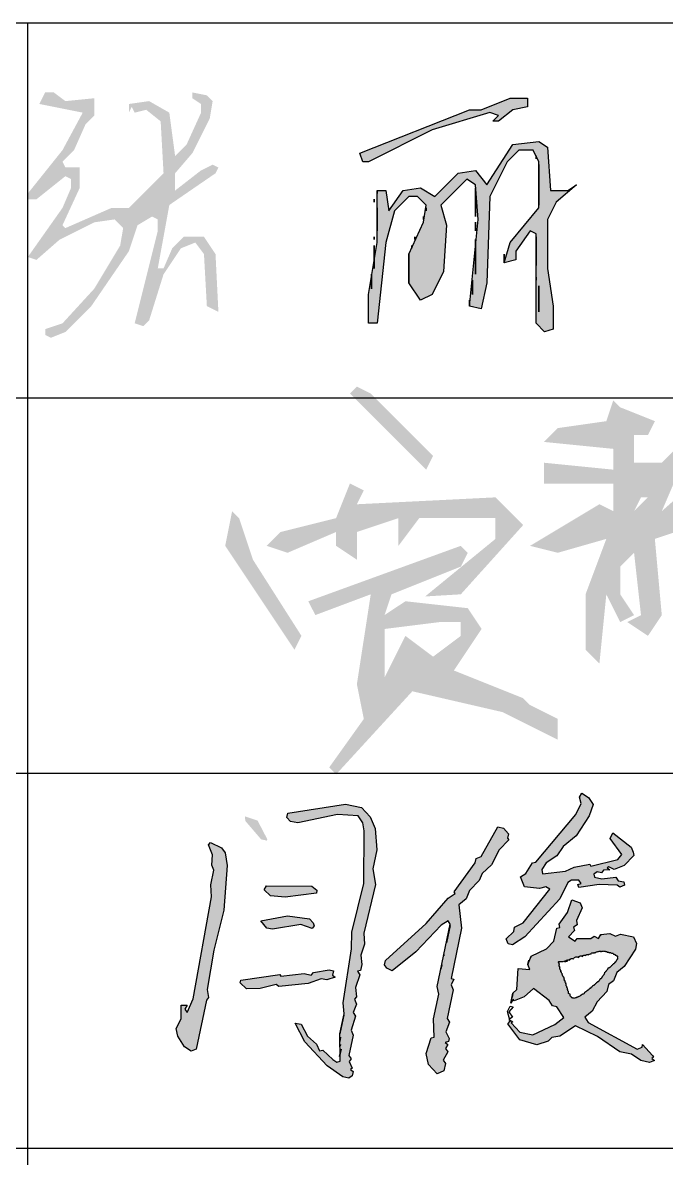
# Model space of a CAD drawing. Extents: x 5109802 to 7068445, y -422737 to 2032183.
# Drawn here: x 5151698 to 5152813, y -317995 to -316027 of the extents above; entities that cross this region are included whole.
import ezdxf

# ---------------------------------------------------------------- set-up
doc = ezdxf.new("R2010")
doc.units = 0
doc.header["$LTSCALE"] = 1000
doc.header["$MEASUREMENT"] = 0
doc.layers.get('0').update_dxf_attribs({"linetype": 'CONTINUOUS'})

msp = doc.modelspace()

# ---------------------------------------------------------------- hatches: boundary and pattern name
at = {"linetype": 'Continuous'}
h = msp.add_hatch(color=0, dxfattribs=at)
h.paths.add_polyline_path([(5151822.2, -316187.9), (5151822.2, -316157.9), (5151772.2, -316162.9), (5151752.2, -316147.9), (5151737.2, -316147.9), (5151727.2, -316167.9), (5151802.2, -316182.9), (5151767.2, -316247.9), (5151707.2, -316322.9), (5151707.2, -316332.9), (5151722.2, -316332.9), (5151772.2, -316292.9), (5151782.2, -316297.9), (5151782.2, -316312.9), (5151767.2, -316347.9), (5151707.2, -316432.9), (5151722.2, -316437.9), (5151762.2, -316402.9), (5151822.2, -316372.9), (5151857.2, -316367.9), (5151872.2, -316382.9), (5151867.2, -316412.9), (5151822.2, -316487.9), (5151767.2, -316547.9), (5151737.2, -316557.9), (5151737.2, -316567.9), (5151747.2, -316572.9), (5151772.2, -316562.9), (5151817.2, -316517.9), (5151882.2, -316422.9), (5151897.2, -316377.9), (5151922.2, -316362.9), (5151932.2, -316367.9), (5151932.2, -316387.9), (5151892.2, -316547.9), (5151907.2, -316552.9), (5151917.2, -316542.9), (5151942.2, -316462.9), (5151972.2, -316417.9), (5151997.2, -316407.9), (5152012.2, -316427.9), (5152017.2, -316517.9), (5152037.2, -316527.9), (5152032.2, -316427.9), (5152012.2, -316397.9), (5151977.2, -316397.9), (5151957.2, -316417.9), (5151942.2, -316452.9), (5151932.2, -316452.9), (5151952.2, -316342.9), (5152032.2, -316287.9), (5152037.2, -316277.9), (5152027.2, -316272.9), (5152007.2, -316282.9), (5151962.2, -316317.9), (5151962.2, -316287.9), (5151992.2, -316252.9), (5152022.2, -316192.9), (5152027.2, -316162.9), (5152017.2, -316152.9), (5151992.2, -316147.9), (5151992.2, -316157.9), (5152007.2, -316167.9), (5152007.2, -316182.9), (5151982.2, -316237.9), (5151962.2, -316257.9), (5151952.2, -316182.9), (5151917.2, -316162.9), (5151882.2, -316167.9), (5151882.2, -316182.9), (5151887.2, -316172.9), (5151892.2, -316182.9), (5151912.2, -316177.9), (5151937.2, -316197.9), (5151942.2, -316287.9), (5151882.2, -316347.9), (5151852.2, -316347.9), (5151772.2, -316382.9), (5151767.2, -316377.9), (5151797.2, -316312.9), (5151797.2, -316277.9), (5151772.2, -316277.9), (5151767.2, -316267.9), (5151787.2, -316247.9), (5151807.2, -316202.9)])
h.paths.add_polyline_path([(5152407.2, -316212.9), (5152507.2, -316182.9), (5152522.2, -316187.9), (5152512.2, -316197.9), (5152522.2, -316197.9), (5152547.2, -316177.9), (5152572.2, -316172.9), (5152572.2, -316157.9), (5152542.2, -316157.9), (5152492.2, -316177.9), (5152472.2, -316177.9), (5152282.2, -316252.9), (5152287.2, -316267.9), (5152297.2, -316267.9)])
h.paths.add_polyline_path([(5152342.2, -316352.9), (5152367.2, -316327.9), (5152382.2, -316327.9), (5152397.2, -316342.9), (5152392.2, -316372.9), (5152367.2, -316427.9), (5152367.2, -316477.9), (5152387.2, -316507.9), (5152407.2, -316497.9), (5152427.2, -316457.9), (5152432.2, -316377.9), (5152422.2, -316342.9), (5152467.2, -316297.9), (5152482.2, -316307.9), (5152487.2, -316367.9), (5152472.2, -316517.9), (5152492.2, -316522.9), (5152502.2, -316477.9), (5152507.2, -316327.9), (5152537.2, -316267.9), (5152557.2, -316247.9), (5152582.2, -316247.9), (5152592.2, -316267.9), (5152592.2, -316347.9), (5152542.2, -316407.9), (5152532.2, -316442.9), (5152552.2, -316437.9), (5152552.2, -316422.9), (5152577.2, -316387.9), (5152587.2, -316392.9), (5152587.2, -316547.9), (5152602.2, -316562.9), (5152617.2, -316557.9), (5152617.2, -316517.9), (5152607.2, -316452.9), (5152607.2, -316367.9), (5152622.2, -316337.9), (5152657.2, -316307.9), (5152642.2, -316317.9), (5152612.2, -316317.9), (5152607.2, -316242.9), (5152592.2, -316232.9), (5152547.2, -316237.9), (5152502.2, -316307.9), (5152482.2, -316282.9), (5152452.2, -316287.9), (5152412.2, -316327.9), (5152387.2, -316312.9), (5152357.2, -316317.9), (5152332.2, -316352.9), (5152327.2, -316317.9), (5152312.2, -316317.9), (5152312.2, -316322.9), (5152312.2, -316407.9), (5152297.2, -316497.9), (5152297.2, -316547.9), (5152312.2, -316547.9), (5152327.2, -316407.9)])
h.paths.add_polyline_path([(5153057.2, -316162.9), (5153092.2, -316152.9), (5153097.2, -316157.9), (5153077.2, -316192.9), (5153087.2, -316187.9), (5153147.2, -316127.9), (5153267.2, -316087.9), (5153272.2, -316077.9), (5153252.2, -316072.9), (5153242.2, -316082.9), (5153207.2, -316087.9), (5153152.2, -316112.9), (5153142.2, -316102.9), (5153162.2, -316062.9), (5153162.2, -316047.9), (5153152.2, -316042.9), (5153117.2, -316122.9), (5153037.2, -316162.9), (5153022.2, -316157.9), (5153012.2, -316112.9), (5152997.2, -316107.9), (5152997.2, -316142.9), (5153007.2, -316172.9), (5152942.2, -316202.9), (5152972.2, -316207.9), (5152982.2, -316197.9), (5153007.2, -316192.9), (5153027.2, -316222.9), (5153062.2, -316232.9), (5153017.2, -316282.9), (5153012.2, -316297.9), (5152897.2, -316402.9), (5152892.2, -316422.9), (5152932.2, -316427.9), (5152982.2, -316402.9), (5153037.2, -316362.9), (5153047.2, -316372.9), (5153047.2, -316402.9), (5152972.2, -316482.9), (5152972.2, -316492.9), (5153002.2, -316482.9), (5153057.2, -316487.9), (5153067.2, -316477.9), (5153067.2, -316407.9), (5153122.2, -316367.9), (5153147.2, -316367.9), (5153157.2, -316377.9), (5153157.2, -316397.9), (5153172.2, -316397.9), (5153182.2, -316377.9), (5153167.2, -316352.9), (5153107.2, -316357.9), (5153082.2, -316377.9), (5153067.2, -316377.9), (5153062.2, -316357.9), (5153107.2, -316327.9), (5153102.2, -316302.9), (5153092.2, -316292.9), (5153092.2, -316317.9), (5153082.2, -316327.9), (5153067.2, -316322.9), (5153067.2, -316287.9), (5153082.2, -316282.9), (5153062.2, -316257.9), (5153072.2, -316247.9), (5153072.2, -316232.9), (5153062.2, -316227.9), (5153067.2, -316212.9), (5153047.2, -316217.9), (5153027.2, -316187.9)])
h.paths.add_polyline_path([(5153247.2, -316232.9), (5153237.2, -316207.9), (5153242.2, -316182.9), (5153227.2, -316167.9), (5153222.2, -316212.9), (5153242.2, -316352.9), (5153237.2, -316402.9), (5153247.2, -316452.9), (5153247.2, -316562.9), (5153237.2, -316572.9), (5153202.2, -316577.9), (5153212.2, -316587.9), (5153262.2, -316587.9), (5153267.2, -316527.9), (5153267.2, -316492.9)])
h = msp.add_hatch(color=0)
h.dxf.hatch_style = 1
h.paths.add_polyline_path([(5152301, -316669.4), (5152277, -316657.4), (5152265, -316669.4), (5152397, -316801.4), (5152409, -316777.4)])
h = msp.add_hatch(color=0)
h.dxf.hatch_style = 1
h.paths.add_polyline_path([(5152793, -316717.4), (5152733, -316693.4), (5152721, -316681.4), (5152709, -316717.4), (5152625, -316729.4), (5152601, -316753.4), (5152721, -316765.4), (5152721, -316801.4), (5152601, -316789.4), (5152601, -316825.4), (5152721, -316825.4), (5152721, -316873.4), (5152697, -316861.4), (5152577, -316933.4), (5152625, -316945.4), (5152709, -316921.4), (5152673, -317017.4), (5152673, -317113.4), (5152697, -317137.4), (5152709, -317017.4), (5152733, -317065.4), (5152757, -317053.4), (5152733, -317017.4), (5152733, -316969.4), (5152757, -316945.4), (5152769, -317053.4), (5152745, -317065.4), (5152781, -317089.4), (5152805, -317053.4), (5152793, -316921.4), (5152865, -316897.4), (5152889, -316921.4), (5152913, -316909.4), (5152841, -316981.4), (5152865, -317005.4), (5152901, -316981.4), (5152913, -317125.4), (5152901, -317149.4), (5152877, -317101.4), (5152865, -317149.4), (5152901, -317197.4), (5152937, -317185.4), (5152937, -316993.4), (5152961, -316993.4), (5153009, -316945.4), (5153057, -316849.4), (5153165, -316825.4), (5153165, -316849.4), (5153129, -316837.4), (5153045, -316981.4), (5153069, -316993.4), (5153105, -316933.4), (5153153, -316897.4), (5153165, -317005.4), (5153213, -317005.4), (5153201, -316897.4), (5153249, -316909.4), (5153273, -316885.4), (5153309, -316885.4), (5153309, -316837.4), (5153261, -316753.4), (5153261, -316849.4), (5153249, -316873.4), (5153201, -316861.4), (5153201, -316813.4), (5153237, -316777.4), (5153225, -316753.4), (5153093, -316813.4), (5153021, -316777.4), (5152985, -316777.4), (5152925, -316813.4), (5152949, -316765.4), (5152877, -316753.4), (5152877, -316717.4), (5152805, -316789.4), (5152757, -316789.4), (5152757, -316741.4), (5152781, -316741.4)])
h.paths.add_polyline_path([(5152769, -316849.4), (5152781, -316849.4), (5152757, -316873.4)], flags=16)
h.paths.add_polyline_path([(5152841, -316789.4), (5152877, -316777.4), (5152913, -316777.4), (5152805, -316873.4)], flags=16)
h.paths.add_polyline_path([(5152901, -316873.4), (5152985, -316813.4), (5153021, -316813.4), (5153021, -316849.4), (5152949, -316969.4), (5152937, -316957.4), (5152973, -316909.4), (5152961, -316861.4)], flags=16)
h = msp.add_hatch(color=0)
h.dxf.hatch_style = 1
h.paths.add_polyline_path([(5152097, -316957.4), (5152073, -316885.4), (5152061, -316873.4), (5152049, -316933.4), (5152169, -317113.4), (5152181, -317089.4)])
h.paths.add_polyline_path([(5152241, -316909.4), (5152241, -316933.4), (5152277, -316957.4), (5152277, -316909.4), (5152349, -316885.4), (5152349, -316933.4), (5152385, -316885.4), (5152517, -316885.4), (5152517, -316921.4), (5152395.2, -317021.1), (5152457, -317017.4), (5152565, -316897.4), (5152517, -316849.4), (5152277, -316861.4), (5152289, -316837.4), (5152265, -316825.4), (5152241, -316885.4), (5152145, -316909.4), (5152121, -316933.4), (5152157, -316945.4)])
h.paths.add_polyline_path([(5152457, -316969.4), (5152469, -316945.4), (5152457, -316933.4), (5152193, -317029.4), (5152205, -317053.4), (5152301, -317017.4), (5152277, -317173.4), (5152289, -317233.4), (5152229, -317317.4), (5152241, -317329.4), (5152373, -317185.4), (5152529, -317221.4), (5152625, -317269.4), (5152625, -317233.4), (5152577, -317209.4), (5152565, -317197.4), (5152445, -317149.4), (5152493, -317077.4), (5152469, -317041.4), (5152361, -317029.4), (5152325, -317053.4), (5152337, -317017.4)])
h.paths.add_polyline_path([(5152325, -317077.4), (5152421, -317065.4), (5152457, -317065.4), (5152457, -317089.4), (5152409, -317125.4), (5152361, -317089.4), (5152325, -317161.4)], flags=16)
h = msp.add_hatch(color=256, dxfattribs=at)
h.paths.add_polyline_path([(5152052.1, -317487.1), (5152048.8, -317465.5), (5152042.8, -317456.4), (5152023.8, -317447.2), (5152020.3, -317451.7), (5152027.2, -317468.9), (5152026, -317486.9), (5152029.4, -317495.5), (5152024.2, -317520.5), (5152025, -317541.6), (5151993.4, -317718.1), (5151983.1, -317742.1), (5151979.2, -317736), (5151983.2, -317729), (5151972.7, -317729.5), (5151973, -317753.1), (5151964.3, -317769.6), (5151966.7, -317783.1), (5151978.6, -317801.3), (5151990.1, -317808.9), (5151998.6, -317805.5), (5152016.4, -317720.3), (5152020, -317715.8), (5152017.6, -317702.2), (5152029.2, -317634.1), (5152046.4, -317564.4)])
h.paths.add_polyline_path([(5152105, -317409.3), (5152083, -317402.1), (5152083.9, -317410.1), (5152111.2, -317442), (5152121.3, -317444.1), (5152121.8, -317441.6)])
h.paths.add_polyline_path([(5152243.2, -317398.9), (5152279.3, -317401.3), (5152287.2, -317413.4), (5152289.6, -317427), (5152288.8, -317518.3), (5152268.5, -317603), (5152267.7, -317631.6), (5152253.4, -317725.4), (5152254.7, -317744), (5152247.4, -317779), (5152248, -317826.2), (5152242.4, -317827.7), (5152235.5, -317823.6), (5152218, -317806.9), (5152212.5, -317808.4), (5152207.1, -317796.8), (5152191.6, -317783.1), (5152180.3, -317762.4), (5152170.2, -317760.3), (5152187, -317792.6), (5152225.3, -317834.6), (5152252.8, -317853.4), (5152262.8, -317855.5), (5152268.9, -317851.5), (5152270.4, -317844), (5152265.9, -317840.5), (5152269, -317838.5), (5152263.5, -317826.9), (5152267.1, -317822.4), (5152263.1, -317816.3), (5152270.5, -317781.3), (5152267, -317772.7), (5152274.8, -317748.2), (5152270.8, -317742.1), (5152276.5, -317727.6), (5152273, -317719), (5152276.6, -317714.5), (5152274.7, -317698.4), (5152281.9, -317676.4), (5152278, -317670.4), (5152283.5, -317668.9), (5152285.6, -317658.9), (5152283.7, -317642.8), (5152290.4, -317623.3), (5152289.1, -317604.7), (5152309.4, -317520), (5152304.6, -317492.9), (5152311.4, -317460.3), (5152308.7, -317423.1), (5152299.9, -317402.9), (5152284.9, -317386.7), (5152257.4, -317381), (5152157.3, -317396.7), (5152155.8, -317404.2), (5152162.2, -317410.8), (5152174.8, -317413.4)])
h.paths.add_polyline_path([(5152198.9, -317523.1), (5152120.6, -317522.4), (5152116.5, -317529.4), (5152127.5, -317539.5), (5152153, -317542.2), (5152206.8, -317535.2), (5152207.9, -317530.2)])
h.paths.add_polyline_path([(5152201.4, -317586.3), (5152194.9, -317579.8), (5152156.8, -317574.4), (5152110.5, -317583), (5152121, -317595.7), (5152131, -317597.8), (5152179.7, -317589.7), (5152199.3, -317596.4), (5152202.8, -317591.9)])
h.paths.add_polyline_path([(5152215.1, -317683.4), (5152225.1, -317685.5), (5152239.2, -317680.6), (5152234.7, -317677), (5152236.3, -317669.5), (5152228.8, -317667.9), (5152201.6, -317672.7), (5152198.1, -317677.2), (5152185.5, -317674.6), (5152145.3, -317679.2), (5152143.3, -317676.2), (5152076, -317685.7), (5152074.9, -317690.7), (5152085.9, -317700.8), (5152109.5, -317700.5), (5152137.2, -317693.2), (5152141.7, -317696.8), (5152192.4, -317691.7)])
h.paths.add_polyline_path([(5152488.7, -317513), (5152493.8, -317501), (5152510, -317486.1), (5152523.3, -317460.1), (5152540, -317442.7), (5152538, -317439.7), (5152539.6, -317432.1), (5152531.1, -317422.5), (5152521.1, -317420.4), (5152492.1, -317471.9), (5152483.5, -317475.3), (5152481.9, -317482.8), (5152445.3, -317532.7), (5152447.3, -317535.8), (5152435.2, -317543.7), (5152397.2, -317588), (5152326.3, -317651.7), (5152324.7, -317659.2), (5152328.7, -317665.3), (5152338.2, -317669.9), (5152379.2, -317636.6), (5152422.7, -317590.8), (5152434.9, -317582.9), (5152438.8, -317588.9), (5152416.3, -317696.7), (5152418.7, -317710.2), (5152409.8, -317752.8), (5152411, -317784.5), (5152405.5, -317785.9), (5152397.2, -317813), (5152401.1, -317832.1), (5152416, -317848.3), (5152427.6, -317842.9), (5152430.2, -317830.3), (5152426.2, -317824.3), (5152434.4, -317810.3), (5152430.4, -317804.2), (5152434.5, -317797.2), (5152430, -317793.7), (5152435.6, -317792.2), (5152436.6, -317787.2), (5152431.2, -317775.6), (5152437.4, -317758.6), (5152433.4, -317752.5), (5152443.9, -317702.4), (5152440.4, -317693.9), (5152445, -317684.4), (5152440, -317683.3), (5152458.3, -317595.6), (5152453.7, -317555.4), (5152466.3, -317545), (5152472, -317530.5)])
h.paths.add_polyline_path([(5152634.3, -317454.6), (5152656.6, -317435.7), (5152679.4, -317401.2), (5152686.1, -317381.7), (5152678.2, -317369.6), (5152666.7, -317361.9), (5152662.7, -317368.9), (5152665.6, -317380), (5152656.4, -317399), (5152586.9, -317481.3), (5152581.3, -317482.7), (5152569.6, -317501.2), (5152560.5, -317507.1), (5152567.4, -317524.3), (5152593, -317527), (5152604.1, -317524.1), (5152611.1, -317528.2), (5152564.9, -317586.5), (5152550.2, -317593.9), (5152548.7, -317601.4), (5152535.5, -317614.4), (5152538.9, -317622.9), (5152546.5, -317624.5), (5152567.7, -317610.6), (5152628.5, -317544.9), (5152642.3, -317516.4), (5152648.4, -317512.4), (5152661.4, -317512.5), (5152665.4, -317518.6), (5152659.8, -317520), (5152661.3, -317525.6), (5152696.5, -317519.9), (5152727.6, -317521.1), (5152732.1, -317524.7), (5152740.7, -317521.2), (5152739.2, -317515.7), (5152729.2, -317513.6), (5152725.2, -317507.6), (5152701.1, -317510.4), (5152688.6, -317507.7), (5152687.1, -317502.2), (5152693.2, -317498.2), (5152700.7, -317499.8), (5152704.2, -317495.3), (5152714.8, -317494.9), (5152710.3, -317491.4), (5152713.3, -317489.4), (5152722.8, -317494), (5152740, -317487.1), (5152756.7, -317469.7), (5152755.2, -317464.1), (5152751.8, -317455.6), (5152720.4, -317430.7), (5152715.8, -317440.2), (5152736.1, -317468), (5152729, -317477), (5152682.2, -317488.1), (5152680.2, -317485.1), (5152653.1, -317489.9), (5152638.4, -317497.3), (5152598.2, -317501.9), (5152597.3, -317493.9), (5152604.9, -317482.4), (5152623.1, -317470.5)])
h.paths.add_polyline_path([(5152657.3, -317582.3), (5152667, -317560.8), (5152663.6, -317552.2), (5152649.1, -317546.6), (5152641.8, -317568.6), (5152627.1, -317589), (5152628.6, -317594.6), (5152623, -317596), (5152618.3, -317618.6), (5152605.1, -317631.5), (5152578.9, -317644.4), (5152573.3, -317658.9), (5152576.7, -317667.4), (5152556.1, -317665.7), (5152553.8, -317701.9), (5152547.2, -317708.3), (5152545.7, -317715.9), (5152543.6, -317725.9), (5152547.7, -317718.9), (5152549.6, -317721.9), (5152566.8, -317715), (5152583, -317700.1), (5152609.9, -317721.4), (5152615.8, -317730.5), (5152623.4, -317732.1), (5152635.2, -317750.3), (5152619.6, -317762.7), (5152581.8, -317780.9), (5152559.2, -317776.2), (5152544.3, -317760), (5152547.3, -317758.1), (5152541.7, -317754.8), (5152542.3, -317757), (5152538.7, -317761.5), (5152559.1, -317789.3), (5152588.6, -317798.1), (5152608.3, -317791.7), (5152614.9, -317785.2), (5152628.4, -317782.9), (5152655.7, -317765), (5152693.7, -317783.4), (5152732.6, -317809.9), (5152752.7, -317814.1), (5152768.6, -317825.2), (5152783.7, -317828.4), (5152792.2, -317824.9), (5152787.8, -317821.4), (5152790.8, -317819.4), (5152788.8, -317816.4), (5152771.9, -317797.2), (5152771.4, -317799.7), (5152770.9, -317802.2), (5152762.3, -317805.6), (5152677.8, -317759.2), (5152671.9, -317750.1), (5152684.5, -317739.7), (5152693.2, -317723.2), (5152709.9, -317705.7), (5152712.6, -317693.2), (5152721.6, -317687.3), (5152727.3, -317672.8), (5152739.9, -317662.3), (5152759.3, -317632.4), (5152761.4, -317622.3), (5152755.9, -317610.7), (5152733.4, -317606), (5152724.8, -317609.5), (5152715.3, -317604.9), (5152699.2, -317606.7), (5152695.2, -317613.7), (5152688.2, -317609.7), (5152682.1, -317613.6), (5152658.5, -317613.9), (5152655, -317618.4), (5152643.5, -317610.8), (5152653.6, -317599.8), (5152652.2, -317594.3), (5152658.2, -317590.3)])
h.paths.add_polyline_path([(5152660.9, -317646.8, -0.520567), (5152667.9, -317644.7, -0.520567), (5152673.3, -317643, -0.520567), (5152677.7, -317642, -0.520567), (5152679.8, -317641.4, -0.520567), (5152682.6, -317640.3, -0.520567), (5152686.3, -317639.2, -0.520567), (5152689.1, -317638.7, -0.520567), (5152690.7, -317638.2, -0.520567), (5152693.4, -317637.1, -0.520567), (5152695.6, -317636.5, -0.520567), (5152698.8, -317636.5, -0.520567), (5152701, -317636.5, -0.520567), (5152704.2, -317636.5, -0.520567), (5152707.5, -317636.5, -0.520567), (5152709.6, -317636.5, -0.520567), (5152710.7, -317637.6, -0.520567), (5152714, -317638.7, -0.520567), (5152717.8, -317639.2, -0.520567), (5152721.6, -317640.9, -0.520567), (5152723.2, -317641.4, -0.520567), (5152724.3, -317642.5, -0.520567), (5152726.5, -317643.6, -0.520567), (5152728.1, -317645.2, -0.520567), (5152728.1, -317647.9, -0.520567), (5152727, -317650.1, -0.520567), (5152725.9, -317651.7, -0.520567), (5152724.8, -317653.9, -0.520567), (5152723.2, -317655.5, -0.520567), (5152721, -317657.7, -0.520567), (5152718.9, -317659.3, -0.520567), (5152717.2, -317660.9, -0.520567), (5152715.1, -317663.1, -0.520567), (5152712.4, -317664.7, -0.520567), (5152711.3, -317665.8, -0.520567), (5152710.2, -317667.4, -0.520567), (5152708.6, -317669.6, -0.520567), (5152706.9, -317671.2, -0.520567), (5152705.3, -317673.4, -0.520567), (5152703.7, -317677.2, -0.520567), (5152701.5, -317679.3, -0.520567), (5152700.4, -317681.5, -0.520567), (5152698.3, -317683.7, -0.520567), (5152697.2, -317684.7, -0.520567), (5152696.1, -317686.9, -0.520567), (5152693.9, -317688.5, -0.520567), (5152692.3, -317689.6, -0.520567), (5152691.2, -317690.7, -0.520567), (5152689.6, -317692.3, -0.520567), (5152688, -317693.9, -0.520567), (5152686.3, -317695, -0.520567), (5152684.7, -317696.1, -0.520567), (5152683.6, -317697.2, -0.520567), (5152682, -317698.8, -0.520567), (5152679.8, -317700.4, -0.520567), (5152678.2, -317702.1, -0.520567), (5152676.6, -317703.2, -0.520567), (5152675, -317704.2, -0.520567), (5152672.8, -317705.9, -0.520567), (5152671.7, -317706.9, -0.520567), (5152670.6, -317708, -0.520567), (5152667.9, -317710.2, -0.520567), (5152666.3, -317710.7, -0.520567), (5152663.6, -317712.4, -0.520567), (5152661.4, -317714, -0.520567), (5152659.8, -317714.5, -0.520567), (5152657.6, -317715.6, -0.520567), (5152655.5, -317716.2, -0.520567), (5152653.8, -317716.7, -0.520567), (5152652.2, -317716.7, -0.520567), (5152650.6, -317716.7, -0.520567), (5152648.4, -317715.1, -0.520567), (5152646.8, -317710.7, -0.520567), (5152643.5, -317705.3, -0.520567), (5152642.4, -317702.6, -0.520567), (5152641.9, -317699.9, -0.520567), (5152640.8, -317696.7, -0.520567), (5152639.7, -317695, -0.520567), (5152639.7, -317693.4, -0.520567), (5152639.2, -317691.2, -0.520567), (5152638.1, -317687.4, -0.520567), (5152636.5, -317685.3, -0.520567), (5152636.5, -317683.1, -0.520567), (5152635.9, -317681.5, -0.520567), (5152634.9, -317679.3, -0.520567), (5152633.2, -317675, -0.520567), (5152631.6, -317672.3, -0.520567), (5152630.5, -317669.6, -0.520567), (5152629.4, -317667.9, -0.520567), (5152628.9, -317665.2, -0.520567), (5152628.9, -317663.6, -0.520567), (5152627.8, -317662, -0.520567), (5152627.8, -317660.4, -0.520567), (5152627.8, -317658.7, -0.520567), (5152627.8, -317657.1, -0.520567), (5152626.7, -317655.5, -0.520567), (5152626.2, -317653.9, -0.520567), (5152628.4, -317653.9, -0.520567), (5152630, -317653.9, -0.520567), (5152632.1, -317653.9, -0.520567), (5152633.8, -317653.9, -0.435193), (5152636.7, -317653.5, -0.455955), (5152639.7, -317652.8, -0.520567), (5152645.2, -317651.2, -0.520567), (5152652.2, -317649, -0.520567)], flags=16)
h.paths.add_polyline_path([(5153025.6, -317546.8), (5152987.6, -317528.4), (5152981.2, -317521.8), (5152973.1, -317522.8), (5152966.6, -317516.2), (5152949.1, -317512.5), (5152954.9, -317534.7), (5152984, -317546), (5152990.4, -317552.5), (5152989.4, -317557.6), (5153011.9, -317562.3), (5153027.1, -317552.4)])
h.paths.add_polyline_path([(5152941.3, -317599.8), (5152924.3, -317593.6), (5152905.7, -317595), (5152913.1, -317609.6), (5152945.2, -317618.9), (5152947, -317635), (5152953.5, -317641.6), (5152962.2, -317625.1)])
h.paths.add_polyline_path([(5152982.6, -317702.6), (5152981.1, -317697.1), (5152990.2, -317691.1), (5152986.3, -317685.1), (5152994.3, -317684.1), (5152992.8, -317678.6), (5152998.4, -317677.1), (5152998.9, -317674.6), (5152989.9, -317667.5), (5152989.4, -317670), (5152988.9, -317672.5), (5152980.3, -317676), (5152950.4, -317706.3), (5152945.8, -317715.8), (5152930.2, -317728.2), (5152925.6, -317737.7), (5152890.2, -317756.5), (5152888.7, -317764), (5152892.6, -317770.1), (5152907.1, -317775.7), (5152930.3, -317764.9), (5152961.8, -317727), (5152959.8, -317724), (5152968.9, -317718), (5152967.4, -317712.5)])
h.paths.add_polyline_path([(5153119.8, -317509), (5153140, -317500.1), (5153193.8, -317493.1), (5153208.8, -317496.2), (5153232.9, -317493.4), (5153236.9, -317499.5), (5153239, -317489.4), (5153255.5, -317498.1), (5153264.1, -317494.7), (5153265.1, -317489.7), (5153247.2, -317475.4), (5153249.1, -317478.5), (5153243.1, -317482.4), (5153231.6, -317474.8), (5153200.5, -317473.5), (5153196.9, -317478), (5153174.4, -317473.3), (5153160.8, -317475.7), (5153156.8, -317469.6), (5153172.6, -317444.2), (5153177.3, -317421.6), (5153171.9, -317410), (5153157.9, -317401.9), (5153154.4, -317406.4), (5153151.6, -317431.9), (5153125.2, -317470.9), (5153119.7, -317472.3), (5153118.1, -317479.8), (5153075.3, -317497), (5153074.7, -317499.5), (5153073.2, -317507.1), (5153079.1, -317516.2), (5153046.2, -317548.5), (5153044.1, -317558.5), (5153036.1, -317559.5), (5153031.5, -317569), (5153040.9, -317573.6), (5153045, -317566.6), (5153050, -317567.6), (5153054.1, -317560.6), (5153059.1, -317561.7), (5153057.7, -317556.1), (5153080.9, -317545.3), (5153085.5, -317535.8), (5153103.1, -317526.4)])

# ---------------------------------------------------------------- linework, layer by layer
for p, q in [((5150207.2, -316027.1), (5161207.2, -316027.1)), ((5151707.2, -319277.1), (5151707.2, -316027.1)), ((5150207.2, -316677.1), (5155707.2, -316677.1)), ((5150207.2, -317327.1), (5155707.2, -317327.1)), ((5150207.2, -317977.1), (5155707.2, -317977.1))]:
    msp.add_line(p, q)
at = {"color": 0, "linetype": 'Continuous'}
for points in [[(5152572.2, -316157.9), (5152572.2, -316172.9), (5152547.2, -316177.9), (5152522.2, -316197.9), (5152512.2, -316197.9), (5152522.2, -316187.9), (5152507.2, -316182.9), (5152407.2, -316212.9), (5152297.2, -316267.9), (5152287.2, -316267.9), (5152282.2, -316252.9), (5152472.2, -316177.9), (5152492.2, -316177.9), (5152542.2, -316157.9), (5152572.2, -316157.9)], [(5152642.2, -316317.9), (5152657.2, -316307.9), (5152622.2, -316337.9), (5152607.2, -316367.9), (5152607.2, -316452.9), (5152617.2, -316517.9), (5152617.2, -316557.9), (5152602.2, -316562.9), (5152587.2, -316547.9), (5152587.2, -316392.9), (5152577.2, -316387.9), (5152552.2, -316422.9), (5152552.2, -316437.9), (5152532.2, -316442.9), (5152542.2, -316407.9), (5152592.2, -316347.9), (5152592.2, -316267.9), (5152582.2, -316247.9), (5152557.2, -316247.9), (5152537.2, -316267.9), (5152507.2, -316327.9), (5152502.2, -316477.9), (5152492.2, -316522.9), (5152472.2, -316517.9), (5152487.2, -316367.9), (5152482.2, -316307.9), (5152467.2, -316297.9), (5152422.2, -316342.9), (5152432.2, -316377.9), (5152427.2, -316457.9), (5152407.2, -316497.9), (5152387.2, -316507.9), (5152367.2, -316477.9), (5152367.2, -316427.9), (5152392.2, -316372.9), (5152397.2, -316342.9), (5152382.2, -316327.9), (5152367.2, -316327.9), (5152342.2, -316352.9), (5152327.2, -316407.9), (5152312.2, -316547.9), (5152297.2, -316547.9), (5152297.2, -316497.9), (5152312.2, -316407.9), (5152312.2, -316317.9), (5152327.2, -316317.9), (5152332.2, -316352.9), (5152357.2, -316317.9), (5152387.2, -316312.9), (5152412.2, -316327.9), (5152452.2, -316287.9), (5152482.2, -316282.9), (5152502.2, -316307.9), (5152547.2, -316237.9), (5152592.2, -316232.9), (5152607.2, -316242.9), (5152612.2, -316317.9), (5152642.2, -316317.9)], [(5152587.2, -316257.9), (5152587.2, -316262.9), (5152587.2, -316257.9)], [(5152592.2, -316272.9), (5152592.2, -316342.9), (5152592.2, -316272.9)], [(5152312.2, -316317.9), (5152312.2, -316322.9), (5152312.2, -316317.9)], [(5152482.2, -316312.9), (5152482.2, -316362.9), (5152482.2, -316312.9)], [(5152307.2, -316332.9), (5152307.2, -316337.9), (5152307.2, -316332.9)], [(5152312.2, -316347.9), (5152312.2, -316387.9), (5152312.2, -316347.9)], [(5152392.2, -316362.9), (5152392.2, -316367.9), (5152392.2, -316362.9)], [(5152397.2, -316347.9), (5152397.2, -316352.9), (5152397.2, -316347.9)], [(5152482.2, -316372.9), (5152482.2, -316387.9), (5152482.2, -316372.9)], [(5152307.2, -316397.9), (5152307.2, -316402.9), (5152307.2, -316397.9)], [(5152377.2, -316397.9), (5152377.2, -316402.9), (5152377.2, -316397.9)], [(5152482.2, -316402.9), (5152482.2, -316462.9), (5152482.2, -316402.9)], [(5152587.2, -316397.9), (5152587.2, -316447.9), (5152587.2, -316397.9)], [(5152307.2, -316412.9), (5152307.2, -316452.9), (5152307.2, -316412.9)], [(5152372.2, -316412.9), (5152372.2, -316417.9), (5152372.2, -316412.9)], [(5152367.2, -316427.9), (5152367.2, -316477.9), (5152367.2, -316427.9)], [(5152532.2, -316427.9), (5152532.2, -316442.9), (5152532.2, -316427.9)], [(5152302.2, -316462.9), (5152302.2, -316487.9), (5152302.2, -316462.9)], [(5152477.2, -316472.9), (5152477.2, -316497.9), (5152477.2, -316472.9)], [(5152587.2, -316467.9), (5152587.2, -316472.9), (5152587.2, -316467.9)], [(5152592.2, -316482.9), (5152592.2, -316527.9), (5152592.2, -316482.9)], [(5152472.2, -316507.9), (5152472.2, -316517.9), (5152472.2, -316507.9)]]:
    msp.add_lwpolyline(points, dxfattribs=at)
at = {"linetype": 'Continuous'}
for points in [[(5152755.2, -317464.1), (5152756.7, -317469.7), (5152740, -317487.1), (5152722.8, -317494), (5152713.3, -317489.4), (5152710.3, -317491.4), (5152714.8, -317494.9), (5152704.2, -317495.3), (5152700.7, -317499.8), (5152693.2, -317498.2), (5152687.1, -317502.2), (5152688.6, -317507.7), (5152701.1, -317510.4), (5152725.2, -317507.6), (5152729.2, -317513.6), (5152739.2, -317515.7), (5152740.7, -317521.2), (5152732.1, -317524.7), (5152727.6, -317521.1), (5152696.5, -317519.9), (5152661.3, -317525.6), (5152659.8, -317520), (5152665.4, -317518.6), (5152661.4, -317512.5), (5152648.4, -317512.4), (5152642.3, -317516.4), (5152628.5, -317544.9), (5152567.7, -317610.6), (5152546.5, -317624.5), (5152538.9, -317622.9), (5152535.5, -317614.4), (5152548.7, -317601.4), (5152550.2, -317593.9), (5152564.9, -317586.5), (5152611.1, -317528.2), (5152604.1, -317524.1), (5152593, -317527), (5152567.4, -317524.3), (5152560.5, -317507.1), (5152569.6, -317501.2), (5152581.3, -317482.7), (5152586.9, -317481.3), (5152656.4, -317399), (5152665.6, -317380), (5152662.7, -317368.9), (5152666.7, -317361.9), (5152678.2, -317369.6), (5152686.1, -317381.7), (5152679.4, -317401.2), (5152656.6, -317435.7), (5152634.3, -317454.6), (5152623.1, -317470.5), (5152604.9, -317482.4), (5152597.3, -317493.9), (5152598.2, -317501.9), (5152638.4, -317497.3), (5152653.1, -317489.9), (5152680.2, -317485.1), (5152682.2, -317488.1), (5152729, -317477), (5152736.1, -317468), (5152715.8, -317440.2), (5152720.4, -317430.7), (5152751.8, -317455.6), (5152755.2, -317464.1)], [(5152270.4, -317844), (5152268.9, -317851.5), (5152262.8, -317855.5), (5152252.8, -317853.4), (5152225.3, -317834.6), (5152187, -317792.6), (5152170.2, -317760.3), (5152180.3, -317762.4), (5152191.6, -317783.1), (5152207.1, -317796.8), (5152212.5, -317808.4), (5152218, -317806.9), (5152235.5, -317823.6), (5152242.4, -317827.7), (5152248, -317826.2), (5152247.4, -317779), (5152254.7, -317744), (5152253.4, -317725.4), (5152267.7, -317631.6), (5152268.5, -317603), (5152288.8, -317518.3), (5152289.6, -317427), (5152287.2, -317413.4), (5152279.3, -317401.3), (5152243.2, -317398.9), (5152174.8, -317413.4), (5152162.2, -317410.8), (5152155.8, -317404.2), (5152157.3, -317396.7), (5152257.4, -317381), (5152284.9, -317386.7), (5152299.9, -317402.9), (5152308.7, -317423.1), (5152311.4, -317460.3), (5152304.6, -317492.9), (5152309.4, -317520), (5152289.1, -317604.7), (5152290.4, -317623.3), (5152283.7, -317642.8), (5152285.6, -317658.9), (5152283.5, -317668.9), (5152278, -317670.4), (5152281.9, -317676.4), (5152274.7, -317698.4), (5152276.6, -317714.5), (5152273, -317719), (5152276.5, -317727.6), (5152270.8, -317742.1), (5152274.8, -317748.2), (5152267, -317772.7), (5152270.5, -317781.3), (5152263.1, -317816.3), (5152267.1, -317822.4), (5152263.5, -317826.9), (5152269, -317838.5), (5152265.9, -317840.5), (5152270.4, -317844)], [(5152539.6, -317432.1), (5152538, -317439.7), (5152540, -317442.7), (5152523.3, -317460.1), (5152510, -317486.1), (5152493.8, -317501), (5152488.7, -317513), (5152472, -317530.5), (5152466.3, -317545), (5152453.7, -317555.4), (5152458.3, -317595.6), (5152440, -317683.3), (5152445, -317684.4), (5152440.4, -317693.9), (5152443.9, -317702.4), (5152433.4, -317752.5), (5152437.4, -317758.6), (5152431.2, -317775.6), (5152436.6, -317787.2), (5152435.6, -317792.2), (5152430, -317793.7), (5152434.5, -317797.2), (5152430.4, -317804.2), (5152434.4, -317810.3), (5152426.2, -317824.3), (5152430.2, -317830.3), (5152427.6, -317842.9), (5152416, -317848.3), (5152401.1, -317832.1), (5152397.2, -317813), (5152405.5, -317785.9), (5152411, -317784.5), (5152409.8, -317752.8), (5152418.7, -317710.2), (5152416.3, -317696.7), (5152438.8, -317588.9), (5152434.9, -317582.9), (5152422.7, -317590.8), (5152379.2, -317636.6), (5152338.2, -317669.9), (5152328.7, -317665.3), (5152324.7, -317659.2), (5152326.3, -317651.7), (5152397.2, -317588), (5152435.2, -317543.7), (5152447.3, -317535.8), (5152445.3, -317532.7), (5152481.9, -317482.8), (5152483.5, -317475.3), (5152492.1, -317471.9), (5152521.1, -317420.4), (5152531.1, -317422.5), (5152539.6, -317432.1)], [(5152020, -317715.8), (5152016.4, -317720.3), (5151998.6, -317805.5), (5151990.1, -317808.9), (5151978.6, -317801.3), (5151966.7, -317783.1), (5151964.3, -317769.6), (5151973, -317753.1), (5151972.7, -317729.5), (5151983.2, -317729), (5151979.2, -317736), (5151983.1, -317742.1), (5151993.4, -317718.1), (5152025, -317541.6), (5152024.2, -317520.5), (5152029.4, -317495.5), (5152026, -317486.9), (5152027.2, -317468.9), (5152020.3, -317451.7), (5152023.8, -317447.2), (5152042.8, -317456.4), (5152048.8, -317465.5), (5152052.1, -317487.1), (5152046.4, -317564.4), (5152029.2, -317634.1), (5152017.6, -317702.2), (5152020, -317715.8)], [(5152207.9, -317530.2), (5152206.8, -317535.2), (5152153, -317542.2), (5152127.5, -317539.5), (5152116.5, -317529.4), (5152120.6, -317522.4), (5152198.9, -317523.1), (5152207.9, -317530.2)], [(5152788.8, -317816.4), (5152790.8, -317819.4), (5152787.8, -317821.4), (5152792.2, -317824.9), (5152783.7, -317828.4), (5152768.6, -317825.2), (5152752.7, -317814.1), (5152732.6, -317809.9), (5152693.7, -317783.4), (5152655.7, -317765), (5152628.4, -317782.9), (5152614.9, -317785.2), (5152608.3, -317791.7), (5152588.6, -317798.1), (5152559.1, -317789.3), (5152538.7, -317761.5), (5152542.3, -317757), (5152537.9, -317740.4), (5152542.5, -317730.9), (5152547.5, -317731.9), (5152540.4, -317740.9), (5152546.4, -317750), (5152540.3, -317754), (5152547.3, -317758.1), (5152544.3, -317760), (5152559.2, -317776.2), (5152581.8, -317780.9), (5152619.6, -317762.7), (5152635.2, -317750.3), (5152623.4, -317732.1), (5152615.8, -317730.5), (5152609.9, -317721.4), (5152583, -317700.1), (5152566.8, -317715), (5152549.6, -317721.9), (5152547.7, -317718.9), (5152543.6, -317725.9), (5152547.2, -317708.3), (5152553.8, -317701.9), (5152556.1, -317665.7), (5152576.7, -317667.4), (5152573.3, -317658.9), (5152578.9, -317644.4), (5152605.1, -317631.5), (5152618.3, -317618.6), (5152623, -317596), (5152628.6, -317594.6), (5152627.1, -317589), (5152641.8, -317568.6), (5152649.1, -317546.6), (5152663.6, -317552.2), (5152667, -317560.8), (5152657.3, -317582.3), (5152658.2, -317590.3), (5152652.2, -317594.3), (5152653.6, -317599.8), (5152643.5, -317610.8), (5152655, -317618.4), (5152658.5, -317613.9), (5152682.1, -317613.6), (5152688.2, -317609.7), (5152695.2, -317613.7), (5152699.2, -317606.7), (5152715.3, -317604.9), (5152724.8, -317609.5), (5152733.4, -317606), (5152755.9, -317610.7), (5152761.4, -317622.3), (5152759.3, -317632.4), (5152739.9, -317662.3), (5152727.3, -317672.8), (5152721.6, -317687.3), (5152712.6, -317693.2), (5152709.9, -317705.7), (5152693.2, -317723.2), (5152684.5, -317739.7), (5152671.9, -317750.1), (5152677.8, -317759.2), (5152762.3, -317805.6), (5152770.9, -317802.2), (5152771.9, -317797.2), (5152788.8, -317816.4)], [(5152201.4, -317586.3), (5152202.8, -317591.9), (5152199.3, -317596.4), (5152179.7, -317589.7), (5152131, -317597.8), (5152121, -317595.7), (5152110.5, -317583), (5152156.8, -317574.4), (5152194.9, -317579.8), (5152201.4, -317586.3)], [(5152438.3, -317591.4), (5152432, -317621.5), (5152438.3, -317591.4)], [(5152699.2, -317606.7), (5152698.7, -317609.2), (5152699.2, -317606.7)], [(5152427.8, -317641.5), (5152427.3, -317644), (5152427.8, -317641.5)], [(5152424.2, -317659.1), (5152422.6, -317666.6), (5152424.2, -317659.1)], [(5152574.8, -317651.3), (5152573.3, -317658.9), (5152574.8, -317651.3)], [(5152578.9, -317644.4), (5152578.4, -317646.9), (5152578.9, -317644.4)], [(5152234.7, -317677), (5152239.2, -317680.6), (5152225.1, -317685.5), (5152215.1, -317683.4), (5152192.4, -317691.7), (5152141.7, -317696.8), (5152137.2, -317693.2), (5152109.5, -317700.5), (5152085.9, -317700.8), (5152074.9, -317690.7), (5152076, -317685.7), (5152143.3, -317676.2), (5152145.3, -317679.2), (5152185.5, -317674.6), (5152198.1, -317677.2), (5152201.6, -317672.7), (5152228.8, -317667.9), (5152236.3, -317669.5), (5152234.7, -317677)], [(5152544.6, -317720.9), (5152543.6, -317725.9), (5152544.6, -317720.9)], [(5152547.2, -317708.3), (5152545.7, -317715.9), (5152547.2, -317708.3)], [(5152254.2, -317746.5), (5152247.4, -317779), (5152254.2, -317746.5)], [(5152248.8, -317784.6), (5152247.3, -317792.1), (5152248.8, -317784.6)], [(5152248.7, -317797.6), (5152248.2, -317800.1), (5152248.7, -317797.6)], [(5152771.9, -317797.2), (5152771.4, -317799.7), (5152771.9, -317797.2)], [(5152249.7, -317805.7), (5152247, -317818.2), (5152249.7, -317805.7)]]:
    msp.add_lwpolyline(points, dxfattribs=at)
msp.add_lwpolyline([(5152636.5, -317653.9, -0.520567), (5152639.7, -317652.8, -0.520567), (5152639.7, -317652.8, -0.520567), (5152645.2, -317651.2, -0.520567), (5152645.2, -317651.2, -0.520567), (5152652.2, -317649, -0.520567), (5152652.2, -317649, -0.520567), (5152660.9, -317646.8, -0.520567), (5152660.9, -317646.8, -0.520567), (5152667.9, -317644.7, -0.520567), (5152667.9, -317644.7, -0.520567), (5152673.3, -317643, -0.520567), (5152673.3, -317643, -0.520567), (5152677.7, -317642, -0.520567), (5152677.7, -317642, -0.520567), (5152679.8, -317641.4, -0.520567), (5152679.8, -317641.4, -0.520567), (5152682.6, -317640.3, -0.520567), (5152682.6, -317640.3, -0.520567), (5152686.3, -317639.2, -0.520567), (5152686.3, -317639.2, -0.520567), (5152689.1, -317638.7, -0.520567), (5152689.1, -317638.7, -0.520567), (5152690.7, -317638.2, -0.520567), (5152690.7, -317638.2, -0.520567), (5152693.4, -317637.1, -0.520567), (5152693.4, -317637.1, -0.520567), (5152695.6, -317636.5, -0.520567), (5152695.6, -317636.5, -0.520567), (5152698.8, -317636.5, -0.520567), (5152698.8, -317636.5, -0.520567), (5152701, -317636.5, -0.520567), (5152701, -317636.5, -0.520567), (5152704.2, -317636.5, -0.520567), (5152704.2, -317636.5, -0.520567), (5152707.5, -317636.5, -0.520567), (5152707.5, -317636.5, -0.520567), (5152709.6, -317636.5, -0.520567), (5152709.6, -317636.5, -0.520567), (5152710.7, -317637.6, -0.520567), (5152710.7, -317637.6, -0.520567), (5152714, -317638.7, -0.520567), (5152714, -317638.7, -0.520567), (5152717.8, -317639.2, -0.520567), (5152717.8, -317639.2, -0.520567), (5152721.6, -317640.9, -0.520567), (5152721.6, -317640.9, -0.520567), (5152723.2, -317641.4, -0.520567), (5152723.2, -317641.4, -0.520567), (5152724.3, -317642.5, -0.520567), (5152724.3, -317642.5, -0.520567), (5152726.5, -317643.6, -0.520567), (5152726.5, -317643.6, -0.520567), (5152728.1, -317645.2, -0.520567), (5152728.1, -317645.2, -0.520567), (5152728.1, -317647.9, -0.520567), (5152728.1, -317647.9, -0.520567), (5152727, -317650.1, -0.520567), (5152727, -317650.1, -0.520567), (5152725.9, -317651.7, -0.520567), (5152725.9, -317651.7, -0.520567), (5152724.8, -317653.9, -0.520567), (5152724.8, -317653.9, -0.520567), (5152723.2, -317655.5, -0.520567), (5152723.2, -317655.5, -0.520567), (5152721, -317657.7, -0.520567), (5152721, -317657.7, -0.520567), (5152718.9, -317659.3, -0.520567), (5152718.9, -317659.3, -0.520567), (5152717.2, -317660.9, -0.520567), (5152717.2, -317660.9, -0.520567), (5152715.1, -317663.1, -0.520567), (5152715.1, -317663.1, -0.520567), (5152712.4, -317664.7, -0.520567), (5152712.4, -317664.7, -0.520567), (5152711.3, -317665.8, -0.520567), (5152711.3, -317665.8, -0.520567), (5152710.2, -317667.4, -0.520567), (5152710.2, -317667.4, -0.520567), (5152708.6, -317669.6, -0.520567), (5152708.6, -317669.6, -0.520567), (5152706.9, -317671.2, -0.520567), (5152706.9, -317671.2, -0.520567), (5152705.3, -317673.4, -0.520567), (5152705.3, -317673.4, -0.520567), (5152703.7, -317677.2, -0.520567), (5152703.7, -317677.2, -0.520567), (5152701.5, -317679.3, -0.520567), (5152701.5, -317679.3, -0.520567), (5152700.4, -317681.5, -0.520567), (5152700.4, -317681.5, -0.520567), (5152698.3, -317683.7, -0.520567), (5152698.3, -317683.7, -0.520567), (5152697.2, -317684.7, -0.520567), (5152697.2, -317684.7, -0.520567), (5152696.1, -317686.9, -0.520567), (5152696.1, -317686.9, -0.520567), (5152693.9, -317688.5, -0.520567), (5152693.9, -317688.5, -0.520567), (5152692.3, -317689.6, -0.520567), (5152692.3, -317689.6, -0.520567), (5152691.2, -317690.7, -0.520567), (5152691.2, -317690.7, -0.520567), (5152689.6, -317692.3, -0.520567), (5152689.6, -317692.3, -0.520567), (5152688, -317693.9, -0.520567), (5152688, -317693.9, -0.520567), (5152686.3, -317695, -0.520567), (5152686.3, -317695, -0.520567), (5152684.7, -317696.1, -0.520567), (5152684.7, -317696.1, -0.520567), (5152683.6, -317697.2, -0.520567), (5152683.6, -317697.2, -0.520567), (5152682, -317698.8, -0.520567), (5152682, -317698.8, -0.520567), (5152679.8, -317700.4, -0.520567), (5152679.8, -317700.4, -0.520567), (5152678.2, -317702.1, -0.520567), (5152678.2, -317702.1, -0.520567), (5152676.6, -317703.2, -0.520567), (5152676.6, -317703.2, -0.520567), (5152675, -317704.2, -0.520567), (5152675, -317704.2, -0.520567), (5152672.8, -317705.9, -0.520567), (5152672.8, -317705.9, -0.520567), (5152671.7, -317706.9, -0.520567), (5152671.7, -317706.9, -0.520567), (5152670.6, -317708, -0.520567), (5152670.6, -317708, -0.520567), (5152667.9, -317710.2, -0.520567), (5152667.9, -317710.2, -0.520567), (5152666.3, -317710.7, -0.520567), (5152666.3, -317710.7, -0.520567), (5152663.6, -317712.4, -0.520567), (5152663.6, -317712.4, -0.520567), (5152661.4, -317714, -0.520567), (5152661.4, -317714, -0.520567), (5152659.8, -317714.5, -0.520567), (5152659.8, -317714.5, -0.520567), (5152657.6, -317715.6, -0.520567), (5152657.6, -317715.6, -0.520567), (5152655.5, -317716.2, -0.520567), (5152655.5, -317716.2, -0.520567), (5152653.8, -317716.7, -0.520567), (5152653.8, -317716.7, -0.520567), (5152652.2, -317716.7, -0.520567), (5152652.2, -317716.7, -0.520567), (5152650.6, -317716.7, -0.520567), (5152650.6, -317716.7, -0.520567), (5152648.4, -317715.1, -0.520567), (5152648.4, -317715.1, -0.520567), (5152646.8, -317710.7, -0.520567), (5152646.8, -317710.7, -0.520567), (5152643.5, -317705.3, -0.520567), (5152643.5, -317705.3, -0.520567), (5152642.4, -317702.6, -0.520567), (5152642.4, -317702.6, -0.520567), (5152641.9, -317699.9, -0.520567), (5152641.9, -317699.9, -0.520567), (5152640.8, -317696.7, -0.520567), (5152640.8, -317696.7, -0.520567), (5152639.7, -317695, -0.520567), (5152639.7, -317695, -0.520567), (5152639.7, -317693.4, -0.520567), (5152639.7, -317693.4, -0.520567), (5152639.2, -317691.2, -0.520567), (5152639.2, -317691.2, -0.520567), (5152638.1, -317687.4, -0.520567), (5152638.1, -317687.4, -0.520567), (5152636.5, -317685.3, -0.520567), (5152636.5, -317685.3, -0.520567), (5152636.5, -317683.1, -0.520567), (5152636.5, -317683.1, -0.520567), (5152635.9, -317681.5, -0.520567), (5152635.9, -317681.5, -0.520567), (5152634.9, -317679.3, -0.520567), (5152634.9, -317679.3, -0.520567), (5152633.2, -317675, -0.520567), (5152633.2, -317675, -0.520567), (5152631.6, -317672.3, -0.520567), (5152631.6, -317672.3, -0.520567), (5152630.5, -317669.6, -0.520567), (5152630.5, -317669.6, -0.520567), (5152629.4, -317667.9, -0.520567), (5152629.4, -317667.9, -0.520567), (5152628.9, -317665.2, -0.520567), (5152628.9, -317665.2, -0.520567), (5152628.9, -317663.6, -0.520567), (5152628.9, -317663.6, -0.520567), (5152627.8, -317662, -0.520567), (5152627.8, -317662, -0.520567), (5152627.8, -317660.4, -0.520567), (5152627.8, -317660.4, -0.520567), (5152627.8, -317658.7, -0.520567), (5152627.8, -317658.7, -0.520567), (5152627.8, -317657.1, -0.520567), (5152627.8, -317657.1, -0.520567), (5152626.7, -317655.5, -0.520567), (5152626.7, -317655.5, -0.520567), (5152626.2, -317653.9, -0.520567), (5152626.2, -317653.9, -0.520567), (5152628.4, -317653.9, -0.520567), (5152628.4, -317653.9, -0.520567), (5152630, -317653.9, -0.520567), (5152630, -317653.9, -0.520567), (5152632.1, -317653.9, -0.520567), (5152632.1, -317653.9, -0.520567), (5152633.8, -317653.9, -0.520567), (5152633.8, -317653.9, -0.520567), (5152637, -317653.9, -0.520567), (5152637, -317653.9, -0.520567), (5152639.2, -317653.9, -0.520567), (5152639.2, -317653.9, -0.520567), (5152641.4, -317653.3, -0.520567), (5152641.4, -317653.3, -0.520567), (5152642.4, -317652.2, -0.520567), (5152642.4, -317652.2, -0.520567), (5152642.4, -317652.2)], format="xyb", dxfattribs=at)

doc.saveas('drawing.dxf')
